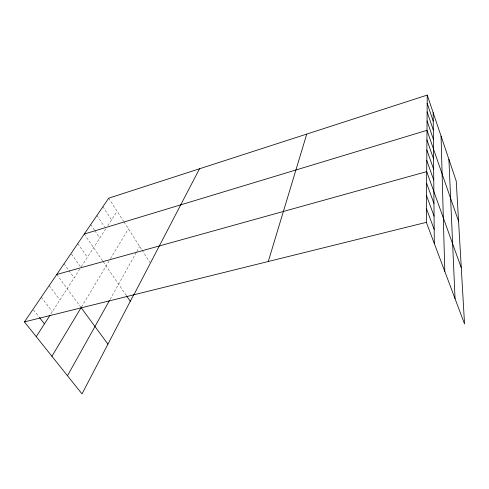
<?xml version="1.0" encoding="UTF-8"?>
<svg xmlns="http://www.w3.org/2000/svg" width="489" height="489" viewBox="0 0 489 489"><rect width="100%" height="100%" fill="white"/><g stroke="black" fill="none" stroke-linecap="round" stroke-linejoin="round"><path stroke-width="0.37" stroke-dasharray="2.44 1.83" d="M110.098 299.378L136.449 252.177M136.804 251.535L139.658 246.419M81.504 306.982L110.037 259.445M110.428 258.791L128.393 228.858M50.758 314.109L79.713 269.231M81.302 266.762L105.789 228.815M107.849 225.631L117.109 211.272M33.496 309.873L38.973 316.878M41.272 297.196L52.335 311.664M49.169 285.6L59.902 299.928M56.755 274.463L80.685 307.043M64.041 263.767L68.448 269.873M68.888 270.484L74.169 277.819M71.48 254.078L80.471 266.786M77.794 243.571L87.378 257.355M84.291 234.029L102.818 261.126M103.228 261.731L126.131 295.234M90.74 224.567L94.45 230.093M94.866 230.704L99.817 238.076M96.95 215.447L104.53 226.908M102.934 206.658L111.553 219.891M108.711 198.173L123.595 221.383M123.998 222.006L141.712 249.622M142.128 250.264L149.86 262.324"/><path stroke-width="0.73" d="M427.239 95.086L456.231 181.077L464.55 323.999L426.353 222.342L427.239 95.086L108.711 198.173L24.45 321.903L82.005 393.914L133.784 294.574M268.272 261.499L306.756 134.078M133.888 294.794L199.518 168.784M67.476 375.729L109.377 300.674M51.92 356.273L81.113 307.63L107.941 344.152M36.223 336.634L49.97 315.332M84.291 234.029L426.995 130.318L458.572 221.315M56.755 274.463L426.708 171.621L461.28 267.825M24.45 321.903L426.353 222.342M39.426 317.465L44.444 323.883M126.547 295.845L130.276 301.297M426.451 208.607L434.183 229.439M426.542 195.612L434.067 216.12M426.628 183.302L433.957 203.491M426.781 160.526L433.749 180.093M426.854 149.97L433.657 169.237M426.928 139.909L433.566 158.882M427.056 120.893L433.395 139.292M427.123 111.902L433.315 130.013M427.178 103.307L433.236 121.144M448.902 159.341L455.063 298.748M441.066 136.095L444.794 271.413M433.162 112.653L434.305 243.498"/></g></svg>
